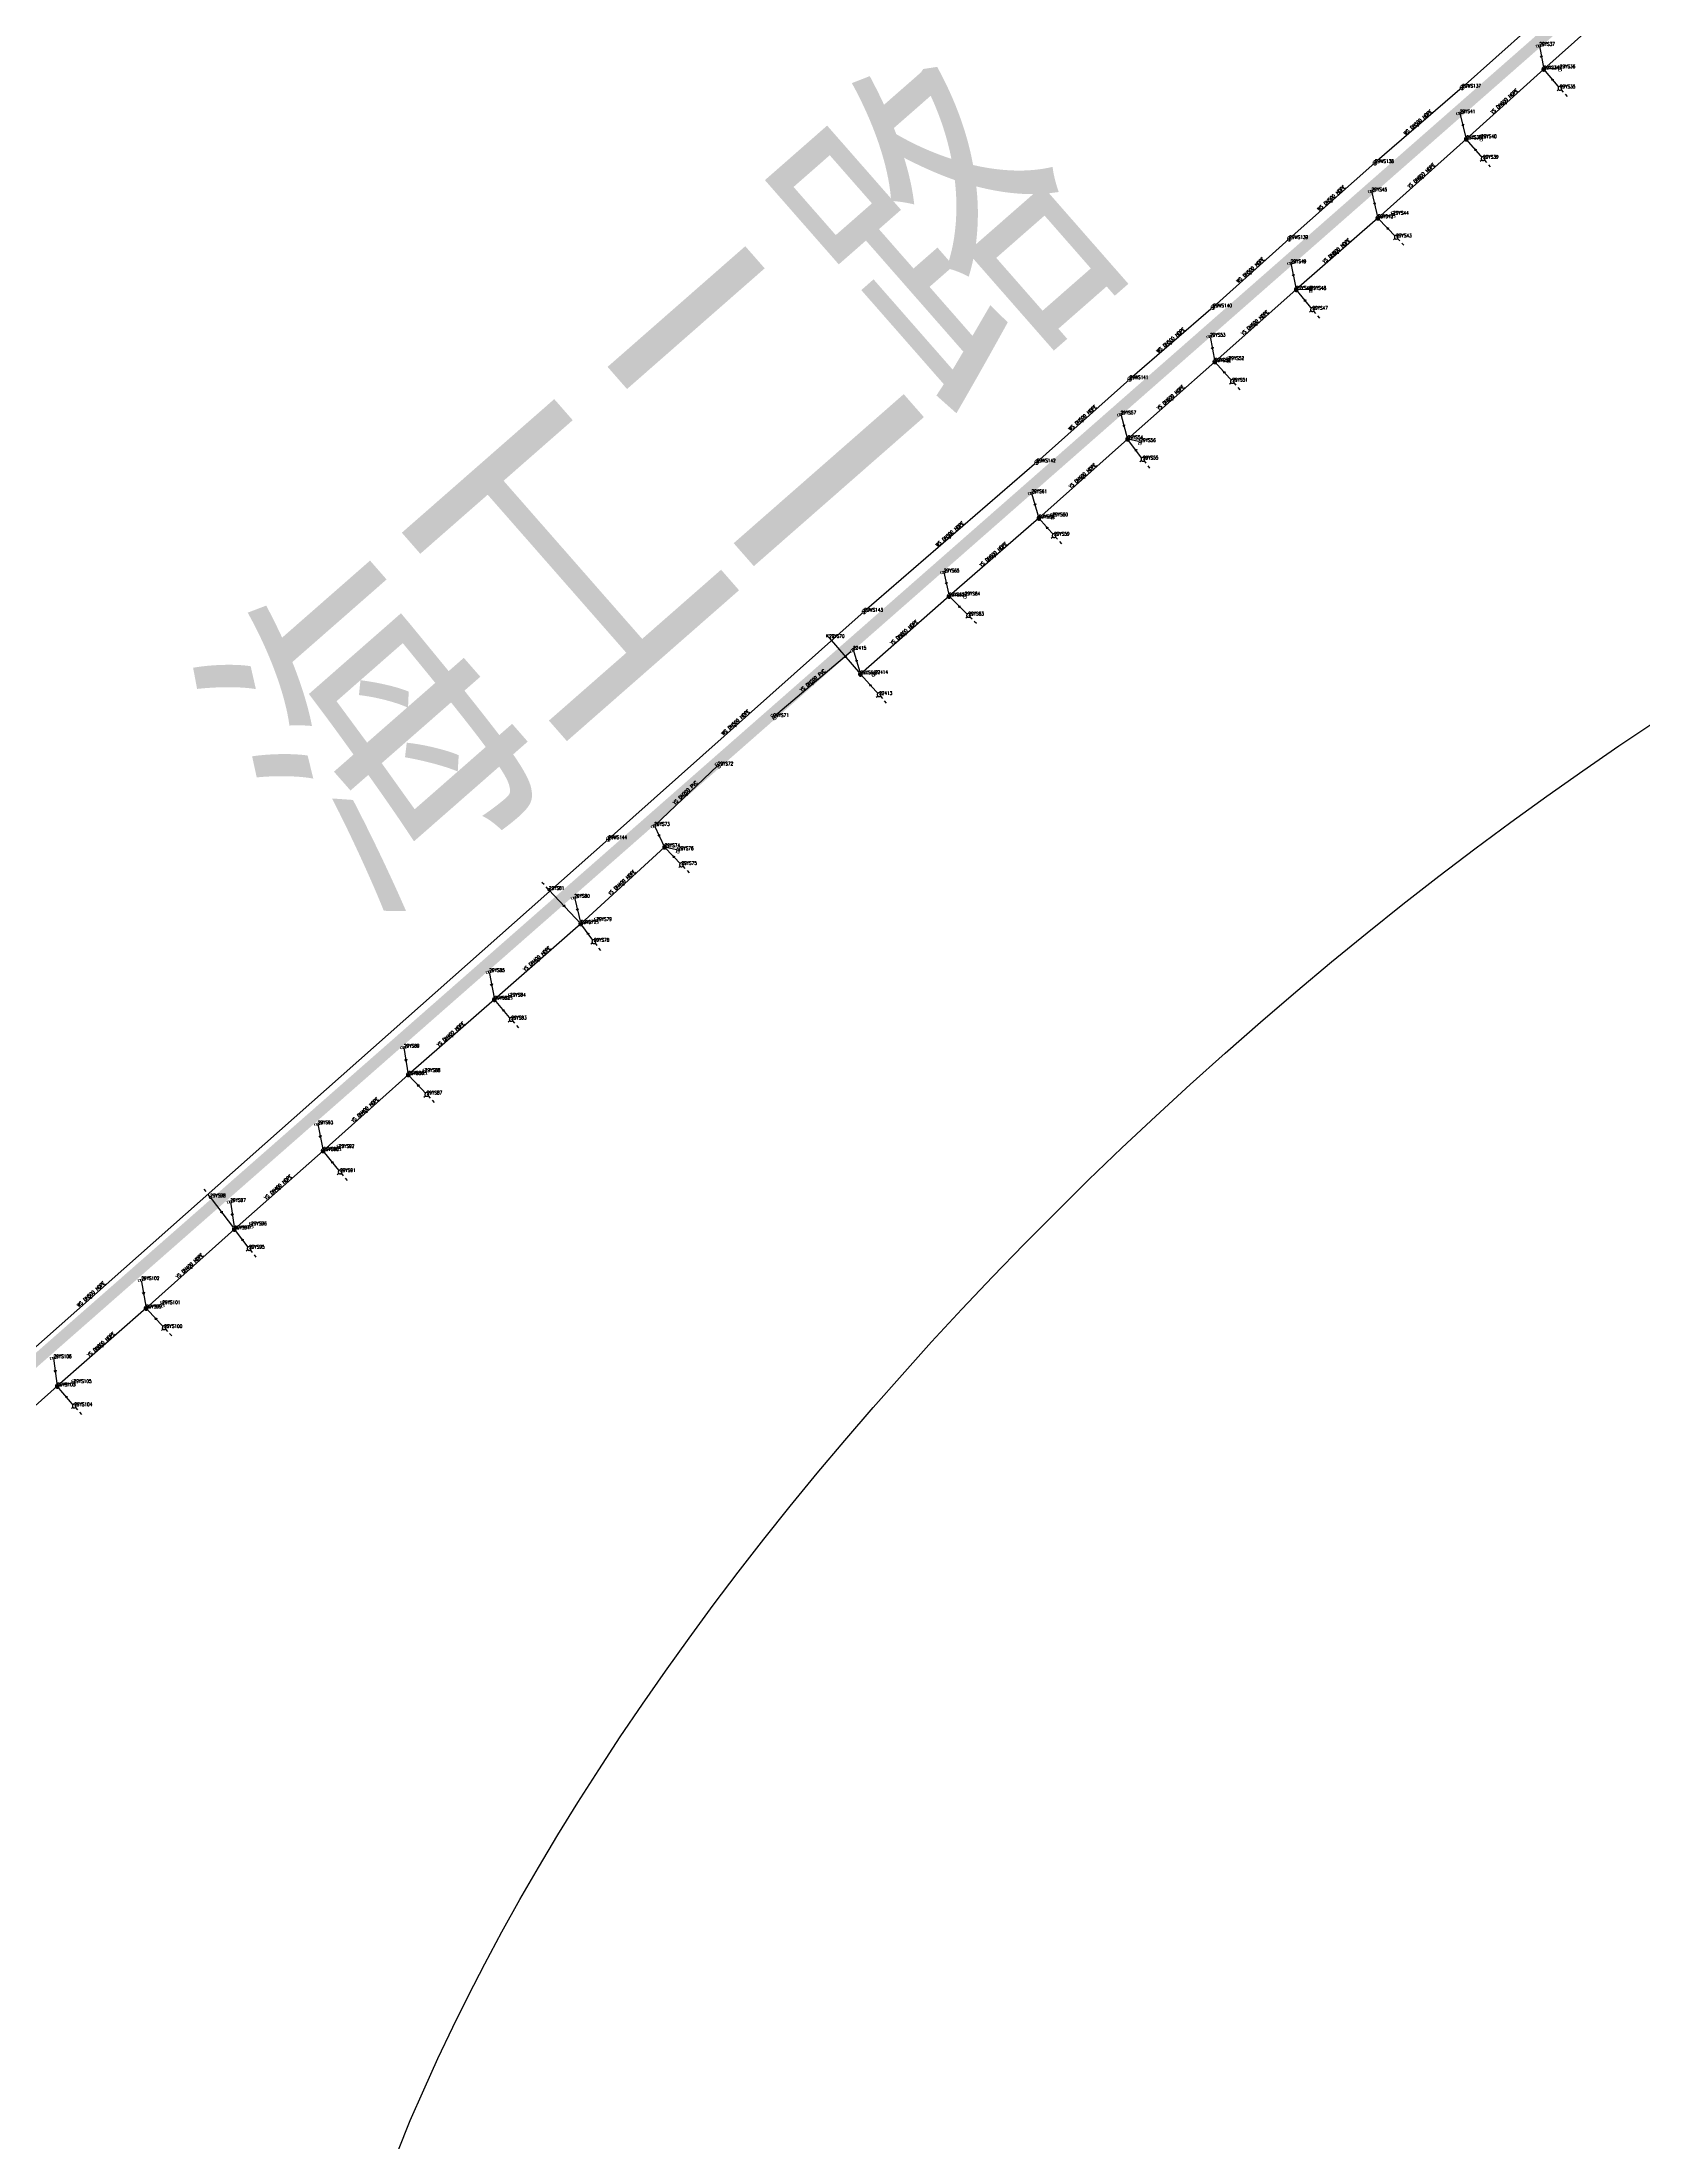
# Model space of a CAD drawing. Extents: x 78813 to 99477, y 2421021 to 2448125.
# Drawn here: x 81500 to 81921, y 2431830 to 2432381 of the extents above; entities that cross this region are included whole.
import ezdxf
from ezdxf.enums import TextEntityAlignment as Align

# ---------------------------------------------------------------- set-up
doc = ezdxf.new("R2010")
doc.units = 0
doc.set_wipeout_variables(frame=1)
doc.layers.get('0').update_dxf_attribs({"linetype": 'CONTINUOUS'})
for name, color, linetype in [('DX_WS', 16, 'CONTINUOUS'), ('DX_YS', 42, 'CONTINUOUS'), ('道路', 5, 'CONTINUOUS')]:
    doc.layers.add(name, color=color, linetype=linetype)
for name, color, linetype, true_color in [('WSLINE', 7, 'CONTINUOUS', 0x7f0000), ('YSANNEXE', 7, 'CONTINUOUS', 0xcc9900), ('YSLINE', 7, 'CONTINUOUS', 0xcc9900)]:
    doc.layers.add(name, color=color, linetype=linetype, true_color=true_color)
doc.layers.add('道路名称', color=7, linetype='CONTINUOUS', lineweight=0)
doc.styles.add('CcNameZT', font='txt.SHX', dxfattribs={"width": 0.8, "bigfont": 'HZTXT.SHX'})
doc.styles.get("Standard").update_dxf_attribs({"font": 'txt.shx', "bigfont": 'hztxt.shx'})
doc.styles.add('宋体0.7', font='', dxfattribs={"width": 0.7})
doc.styles.get('宋体0.7').set_extended_font_data('SimSun')

# ---------------------------------------------------------------- blocks, each defined once
blk = doc.blocks.new('PS污水井')
blk.add_lwpolyline([(1, 0), (1, 0.1), (1, 0.1), (1, 0.2), (1, 0.3), (0.9, 0.3), (0.9, 0.4), (0.9, 0.5), (0.8, 0.5), (0.8, 0.6), (0.8, 0.6), (0.7, 0.7), (0.7, 0.7), (0.6, 0.8), (0.6, 0.8), (0.5, 0.9), (0.4, 0.9), (0.4, 0.9), (0.3, 1), (0.2, 1), (0.2, 1), (0.1, 1), (0, 1), (0, 1), (-0.1, 1), (-0.2, 1), (-0.2, 1), (-0.3, 1), (-0.4, 0.9), (-0.4, 0.9), (-0.5, 0.9), (-0.6, 0.8), (-0.6, 0.8), (-0.7, 0.7), (-0.7, 0.7), (-0.8, 0.6), (-0.8, 0.6), (-0.8, 0.5), (-0.9, 0.5), (-0.9, 0.4), (-0.9, 0.3), (-1, 0.3), (-1, 0.2), (-1, 0.1), (-1, 0.1), (-1, 0), (-1, -0.1), (-1, -0.1), (-1, -0.2), (-1, -0.3), (-0.9, -0.3), (-0.9, -0.4), (-0.9, -0.5), (-0.8, -0.5), (-0.8, -0.6), (-0.8, -0.6), (-0.7, -0.7), (-0.7, -0.7), (-0.6, -0.8), (-0.6, -0.8), (-0.5, -0.9), (-0.4, -0.9), (-0.4, -0.9), (-0.3, -1), (-0.2, -1), (-0.2, -1), (-0.1, -1), (0, -1), (0, -1), (0.1, -1), (0.2, -1), (0.2, -1), (0.3, -1), (0.4, -0.9), (0.4, -0.9), (0.5, -0.9), (0.6, -0.8), (0.6, -0.8), (0.7, -0.7), (0.7, -0.7), (0.8, -0.6), (0.8, -0.6), (0.8, -0.5), (0.9, -0.5), (0.9, -0.4), (0.9, -0.3), (1, -0.3), (1, -0.2), (1, -0.1), (1, 0)], close=True)
blk.add_wipeout([(1, 0), (1, 0.1), (1, 0.1), (1, 0.2), (1, 0.3), (0.9, 0.3), (0.9, 0.4), (0.9, 0.5), (0.8, 0.5), (0.8, 0.6), (0.8, 0.6), (0.7, 0.7), (0.7, 0.7), (0.6, 0.8), (0.6, 0.8), (0.5, 0.9), (0.4, 0.9), (0.4, 0.9), (0.3, 1), (0.2, 1), (0.2, 1), (0.1, 1), (0, 1), (0, 1), (-0.1, 1), (-0.2, 1), (-0.2, 1), (-0.3, 1), (-0.4, 0.9), (-0.4, 0.9), (-0.5, 0.9), (-0.6, 0.8), (-0.6, 0.8), (-0.7, 0.7), (-0.7, 0.7), (-0.8, 0.6), (-0.8, 0.6), (-0.8, 0.5), (-0.9, 0.5), (-0.9, 0.4), (-0.9, 0.3), (-1, 0.3), (-1, 0.2), (-1, 0.1), (-1, 0.1), (-1, 0), (-1, -0.1), (-1, -0.1), (-1, -0.2), (-1, -0.3), (-0.9, -0.3), (-0.9, -0.4), (-0.9, -0.5), (-0.8, -0.5), (-0.8, -0.6), (-0.8, -0.6), (-0.7, -0.7), (-0.7, -0.7), (-0.6, -0.8), (-0.6, -0.8), (-0.5, -0.9), (-0.4, -0.9), (-0.4, -0.9), (-0.3, -1), (-0.2, -1), (-0.2, -1), (-0.1, -1), (0, -1), (0, -1), (0.1, -1), (0.2, -1), (0.2, -1), (0.3, -1), (0.4, -0.9), (0.4, -0.9), (0.5, -0.9), (0.6, -0.8), (0.6, -0.8), (0.7, -0.7), (0.7, -0.7), (0.8, -0.6), (0.8, -0.6), (0.8, -0.5), (0.9, -0.5), (0.9, -0.4), (0.9, -0.3), (1, -0.3), (1, -0.2), (1, -0.1)])
for p, q in [((-1, 0), (0, 0)), ((0, 1), (0, 0)), ((0, 0), (0, -1)), ((0, 0), (1, 0))]:
    blk.add_line(p, q)
blk = doc.blocks.new('LX')
for p, q in [((-0.866, 0.5), (0, 0)), ((0, 0), (-0.866, -0.5))]:
    blk.add_line(p, q)
blk = doc.blocks.new('PS出水口')
for points in [[(0, 0), (2, 0)], [(1.1, -0.9), (2, 0), (1.1, 0.9)]]:
    blk.add_lwpolyline(points)
blk = doc.blocks.new('PS雨水井')
blk.add_lwpolyline([(1, 0), (1, 0.1), (1, 0.1), (1, 0.2), (1, 0.3), (0.9, 0.3), (0.9, 0.4), (0.9, 0.5), (0.8, 0.5), (0.8, 0.6), (0.8, 0.6), (0.7, 0.7), (0.7, 0.7), (0.6, 0.8), (0.6, 0.8), (0.5, 0.9), (0.4, 0.9), (0.4, 0.9), (0.3, 1), (0.2, 1), (0.2, 1), (0.1, 1), (0, 1), (0, 1), (-0.1, 1), (-0.2, 1), (-0.2, 1), (-0.3, 1), (-0.4, 0.9), (-0.4, 0.9), (-0.5, 0.9), (-0.6, 0.8), (-0.6, 0.8), (-0.7, 0.7), (-0.7, 0.7), (-0.8, 0.6), (-0.8, 0.6), (-0.8, 0.5), (-0.9, 0.5), (-0.9, 0.4), (-0.9, 0.3), (-1, 0.3), (-1, 0.2), (-1, 0.1), (-1, 0.1), (-1, 0), (-1, -0.1), (-1, -0.1), (-1, -0.2), (-1, -0.3), (-0.9, -0.3), (-0.9, -0.4), (-0.9, -0.5), (-0.8, -0.5), (-0.8, -0.6), (-0.8, -0.6), (-0.7, -0.7), (-0.7, -0.7), (-0.6, -0.8), (-0.6, -0.8), (-0.5, -0.9), (-0.4, -0.9), (-0.4, -0.9), (-0.3, -1), (-0.2, -1), (-0.2, -1), (-0.1, -1), (0, -1), (0, -1), (0.1, -1), (0.2, -1), (0.2, -1), (0.3, -1), (0.4, -0.9), (0.4, -0.9), (0.5, -0.9), (0.6, -0.8), (0.6, -0.8), (0.7, -0.7), (0.7, -0.7), (0.8, -0.6), (0.8, -0.6), (0.8, -0.5), (0.9, -0.5), (0.9, -0.4), (0.9, -0.3), (1, -0.3), (1, -0.2), (1, -0.1), (1, 0)], close=True)
blk.add_wipeout([(1, 0), (1, 0.1), (1, 0.1), (1, 0.2), (1, 0.3), (0.9, 0.3), (0.9, 0.4), (0.9, 0.5), (0.8, 0.5), (0.8, 0.6), (0.8, 0.6), (0.7, 0.7), (0.7, 0.7), (0.6, 0.8), (0.6, 0.8), (0.5, 0.9), (0.4, 0.9), (0.4, 0.9), (0.3, 1), (0.2, 1), (0.2, 1), (0.1, 1), (0, 1), (0, 1), (-0.1, 1), (-0.2, 1), (-0.2, 1), (-0.3, 1), (-0.4, 0.9), (-0.4, 0.9), (-0.5, 0.9), (-0.6, 0.8), (-0.6, 0.8), (-0.7, 0.7), (-0.7, 0.7), (-0.8, 0.6), (-0.8, 0.6), (-0.8, 0.5), (-0.9, 0.5), (-0.9, 0.4), (-0.9, 0.3), (-1, 0.3), (-1, 0.2), (-1, 0.1), (-1, 0.1), (-1, 0), (-1, -0.1), (-1, -0.1), (-1, -0.2), (-1, -0.3), (-0.9, -0.3), (-0.9, -0.4), (-0.9, -0.5), (-0.8, -0.5), (-0.8, -0.6), (-0.8, -0.6), (-0.7, -0.7), (-0.7, -0.7), (-0.6, -0.8), (-0.6, -0.8), (-0.5, -0.9), (-0.4, -0.9), (-0.4, -0.9), (-0.3, -1), (-0.2, -1), (-0.2, -1), (-0.1, -1), (0, -1), (0, -1), (0.1, -1), (0.2, -1), (0.2, -1), (0.3, -1), (0.4, -0.9), (0.4, -0.9), (0.5, -0.9), (0.6, -0.8), (0.6, -0.8), (0.7, -0.7), (0.7, -0.7), (0.8, -0.6), (0.8, -0.6), (0.8, -0.5), (0.9, -0.5), (0.9, -0.4), (0.9, -0.3), (1, -0.3), (1, -0.2), (1, -0.1)])
for p, q in [((-1, 0), (0, 0)), ((-0.9, 0.5), (0, 0.5)), ((0, 1), (0, 0)), ((0, 0.5), (0.9, 0.5)), ((0, 0), (0, -1)), ((0, 0), (1, 0)), ((-0.9, -0.5), (0, -0.5)), ((0, -0.5), (0.9, -0.5))]:
    blk.add_line(p, q)
blk = doc.blocks.new('PS预留口')
blk.add_lwpolyline([(4.2, 0), (5.8, 0)])
blk.add_wipeout([(1, 0), (1, 0.1), (1, 0.1), (1, 0.2), (1, 0.3), (0.9, 0.3), (0.9, 0.4), (0.9, 0.5), (0.8, 0.5), (0.8, 0.6), (0.8, 0.6), (0.7, 0.7), (0.7, 0.7), (0.6, 0.8), (0.6, 0.8), (0.5, 0.9), (0.4, 0.9), (0.4, 0.9), (0.3, 1), (0.2, 1), (0.2, 1), (0.1, 1), (0, 1), (0, 1), (-0.1, 1), (-0.2, 1), (-0.2, 1), (-0.3, 1), (-0.4, 0.9), (-0.4, 0.9), (-0.5, 0.9), (-0.6, 0.8), (-0.6, 0.8), (-0.7, 0.7), (-0.7, 0.7), (-0.8, 0.6), (-0.8, 0.6), (-0.8, 0.5), (-0.9, 0.5), (-0.9, 0.4), (-0.9, 0.3), (-1, 0.3), (-1, 0.2), (-1, 0.1), (-1, 0.1), (-1, 0), (-1, -0.1), (-1, -0.1), (-1, -0.2), (-1, -0.3), (-0.9, -0.3), (-0.9, -0.4), (-0.9, -0.5), (-0.8, -0.5), (-0.8, -0.6), (-0.8, -0.6), (-0.7, -0.7), (-0.7, -0.7), (-0.6, -0.8), (-0.6, -0.8), (-0.5, -0.9), (-0.4, -0.9), (-0.4, -0.9), (-0.3, -1), (-0.2, -1), (-0.2, -1), (-0.1, -1), (0, -1), (0, -1), (0.1, -1), (0.2, -1), (0.2, -1), (0.3, -1), (0.4, -0.9), (0.4, -0.9), (0.5, -0.9), (0.6, -0.8), (0.6, -0.8), (0.7, -0.7), (0.7, -0.7), (0.8, -0.6), (0.8, -0.6), (0.8, -0.5), (0.9, -0.5), (0.9, -0.4), (0.9, -0.3), (1, -0.3), (1, -0.2), (1, -0.1)])
blk.add_line((1, 0), (2.6, 0))
blk.add_lwpolyline([(1, 0), (1, 0.1), (1, 0.1), (1, 0.2), (1, 0.3), (0.9, 0.3), (0.9, 0.4), (0.9, 0.5), (0.8, 0.5), (0.8, 0.6), (0.8, 0.6), (0.7, 0.7), (0.7, 0.7), (0.6, 0.8), (0.6, 0.8), (0.5, 0.9), (0.4, 0.9), (0.4, 0.9), (0.3, 1), (0.2, 1), (0.2, 1), (0.1, 1), (0, 1), (0, 1), (-0.1, 1), (-0.2, 1), (-0.2, 1), (-0.3, 1), (-0.4, 0.9), (-0.4, 0.9), (-0.5, 0.9), (-0.6, 0.8), (-0.6, 0.8), (-0.7, 0.7), (-0.7, 0.7), (-0.8, 0.6), (-0.8, 0.6), (-0.8, 0.5), (-0.9, 0.5), (-0.9, 0.4), (-0.9, 0.3), (-1, 0.3), (-1, 0.2), (-1, 0.1), (-1, 0.1), (-1, 0), (-1, -0.1), (-1, -0.1), (-1, -0.2), (-1, -0.3), (-0.9, -0.3), (-0.9, -0.4), (-0.9, -0.5), (-0.8, -0.5), (-0.8, -0.6), (-0.8, -0.6), (-0.7, -0.7), (-0.7, -0.7), (-0.6, -0.8), (-0.6, -0.8), (-0.5, -0.9), (-0.4, -0.9), (-0.4, -0.9), (-0.3, -1), (-0.2, -1), (-0.2, -1), (-0.1, -1), (0, -1), (0, -1), (0.1, -1), (0.2, -1), (0.2, -1), (0.3, -1), (0.4, -0.9), (0.4, -0.9), (0.5, -0.9), (0.6, -0.8), (0.6, -0.8), (0.7, -0.7), (0.7, -0.7), (0.8, -0.6), (0.8, -0.6), (0.8, -0.5), (0.9, -0.5), (0.9, -0.4), (0.9, -0.3), (1, -0.3), (1, -0.2), (1, -0.1), (1, 0)], close=True)
for points in [[(0, 1), (0, 2)], [(0, -2), (0, -1)]]:
    blk.add_lwpolyline(points)
blk = doc.blocks.new('PS雨篦')
blk.add_lwpolyline([(-1.5, 0.5), (0, 0.5), (1.5, 0.5), (1.5, -0.5), (0, -0.5), (-1.5, -0.5)], close=True)
blk.add_wipeout([(-1.5, 0.5), (0, 0.5), (1.5, 0.5), (1.5, -0.5), (0, -0.5), (-1.5, -0.5)])
for p, q in [((-0.5, -0.5), (-0.5, 0.5)), ((0.5, -0.5), (0.5, 0.5))]:
    blk.add_line(p, q)
blk = doc.blocks.new('PS非普查')
blk.add_lwpolyline([(3.7, 0), (5.3, 0)])
blk.add_wipeout([(0.5, 0), (0.5, 0), (0.5, 0.1), (0.5, 0.1), (0.5, 0.1), (0.5, 0.2), (0.5, 0.2), (0.4, 0.2), (0.4, 0.3), (0.4, 0.3), (0.4, 0.3), (0.4, 0.3), (0.3, 0.4), (0.3, 0.4), (0.3, 0.4), (0.2, 0.4), (0.2, 0.4), (0.2, 0.5), (0.2, 0.5), (0.1, 0.5), (0.1, 0.5), (0.1, 0.5), (0, 0.5), (0, 0.5), (-0.1, 0.5), (-0.1, 0.5), (-0.1, 0.5), (-0.2, 0.5), (-0.2, 0.5), (-0.2, 0.4), (-0.3, 0.4), (-0.3, 0.4), (-0.3, 0.4), (-0.3, 0.4), (-0.4, 0.3), (-0.4, 0.3), (-0.4, 0.3), (-0.4, 0.3), (-0.4, 0.2), (-0.5, 0.2), (-0.5, 0.2), (-0.5, 0.1), (-0.5, 0.1), (-0.5, 0.1), (-0.5, 0), (-0.5, 0), (-0.5, 0), (-0.5, -0.1), (-0.5, -0.1), (-0.5, -0.1), (-0.5, -0.2), (-0.5, -0.2), (-0.4, -0.2), (-0.4, -0.3), (-0.4, -0.3), (-0.4, -0.3), (-0.4, -0.3), (-0.3, -0.4), (-0.3, -0.4), (-0.3, -0.4), (-0.3, -0.4), (-0.2, -0.4), (-0.2, -0.5), (-0.2, -0.5), (-0.1, -0.5), (-0.1, -0.5), (-0.1, -0.5), (0, -0.5), (0, -0.5), (0.1, -0.5), (0.1, -0.5), (0.1, -0.5), (0.2, -0.5), (0.2, -0.5), (0.2, -0.4), (0.2, -0.4), (0.3, -0.4), (0.3, -0.4), (0.3, -0.4), (0.4, -0.3), (0.4, -0.3), (0.4, -0.3), (0.4, -0.3), (0.4, -0.2), (0.5, -0.2), (0.5, -0.2), (0.5, -0.1), (0.5, -0.1), (0.5, -0.1)])
blk.add_line((0.5, 0), (2.1, 0))
blk.add_lwpolyline([(0.5, 0), (0.5, 0), (0.5, 0.1), (0.5, 0.1), (0.5, 0.1), (0.5, 0.2), (0.5, 0.2), (0.4, 0.2), (0.4, 0.3), (0.4, 0.3), (0.4, 0.3), (0.4, 0.3), (0.3, 0.4), (0.3, 0.4), (0.3, 0.4), (0.2, 0.4), (0.2, 0.4), (0.2, 0.5), (0.2, 0.5), (0.1, 0.5), (0.1, 0.5), (0.1, 0.5), (0, 0.5), (0, 0.5), (-0.1, 0.5), (-0.1, 0.5), (-0.1, 0.5), (-0.2, 0.5), (-0.2, 0.5), (-0.2, 0.4), (-0.3, 0.4), (-0.3, 0.4), (-0.3, 0.4), (-0.3, 0.4), (-0.4, 0.3), (-0.4, 0.3), (-0.4, 0.3), (-0.4, 0.3), (-0.4, 0.2), (-0.5, 0.2), (-0.5, 0.2), (-0.5, 0.1), (-0.5, 0.1), (-0.5, 0.1), (-0.5, 0), (-0.5, 0), (-0.5, 0), (-0.5, -0.1), (-0.5, -0.1), (-0.5, -0.1), (-0.5, -0.2), (-0.5, -0.2), (-0.4, -0.2), (-0.4, -0.3), (-0.4, -0.3), (-0.4, -0.3), (-0.4, -0.3), (-0.3, -0.4), (-0.3, -0.4), (-0.3, -0.4), (-0.3, -0.4), (-0.2, -0.4), (-0.2, -0.5), (-0.2, -0.5), (-0.1, -0.5), (-0.1, -0.5), (-0.1, -0.5), (0, -0.5), (0, -0.5), (0.1, -0.5), (0.1, -0.5), (0.1, -0.5), (0.2, -0.5), (0.2, -0.5), (0.2, -0.4), (0.2, -0.4), (0.3, -0.4), (0.3, -0.4), (0.3, -0.4), (0.4, -0.3), (0.4, -0.3), (0.4, -0.3), (0.4, -0.3), (0.4, -0.2), (0.5, -0.2), (0.5, -0.2), (0.5, -0.1), (0.5, -0.1), (0.5, -0.1), (0.5, 0)], close=True)
blk = doc.blocks.new('测量点')
h = blk.add_hatch(color=256)
edge = h.paths.add_edge_path()
edge.add_arc((0, 0), 0.5, 0, 360)
blk.add_circle((0, 0), 0.5)

msp = doc.modelspace()

# ---------------------------------------------------------------- linework, layer by layer
at = {"layer": 'WSLINE'}
for p, q in [((81917.57, 2432408.89), (81873.07, 2432369.21)), ((81873.07, 2432369.21), (81850.18, 2432349.42)), ((81850.18, 2432349.42), (81827.68, 2432329.47)), ((81827.68, 2432329.47), (81807.68, 2432311.53)), ((81807.68, 2432311.53), (81785.79, 2432292.67)), ((81785.79, 2432292.67), (81761.41, 2432270.84)), ((81761.41, 2432270.84), (81716.1, 2432231.64)), ((81716.1, 2432231.64), (81648.96, 2432171.94)), ((81648.96, 2432171.94), (81377.77, 2431931.48))]:
    msp.add_line(p, q, dxfattribs=at)
at = {"layer": 'YSLINE'}
for p, q in [((81915.41, 2432392.76), (81894.47, 2432373.99)), ((81893.34, 2432380.17), (81894.47, 2432373.99)), ((81898.71, 2432374.29), (81894.47, 2432373.99)), ((81898.73, 2432369.01), (81894.47, 2432373.99)), ((81872.45, 2432362.48), (81874.15, 2432355.67)), ((81878.04, 2432355.94), (81874.15, 2432355.67)), ((81878.56, 2432350.54), (81874.15, 2432355.67)), ((81849.29, 2432341.99), (81850.93, 2432334.95)), ((81854.96, 2432335.84), (81850.93, 2432334.95)), ((81855.76, 2432329.9), (81850.93, 2432334.95)), ((81828.08, 2432323.12), (81829.51, 2432316.18)), ((81833.76, 2432310.9), (81829.51, 2432316.18)), ((81833.3, 2432316.12), (81829.51, 2432316.18)), ((81806.89, 2432303.84), (81808.15, 2432297.23)), ((81811.77, 2432297.7), (81808.15, 2432297.23)), ((81812.76, 2432292.05), (81808.15, 2432297.23)), ((81783.43, 2432283.42), (81785.26, 2432276.92)), ((81789.28, 2432271.6), (81785.26, 2432276.92)), ((81788.59, 2432276.17), (81785.26, 2432276.92)), ((81760.03, 2432262.74), (81761.97, 2432256.14)), ((81765.53, 2432256.66), (81761.97, 2432256.14)), ((81761.97, 2432256.14), (81738.38, 2432235.65)), ((81765.96, 2432251.59), (81761.97, 2432256.14)), ((81737.04, 2432241.97), (81738.38, 2432235.65)), ((81742.52, 2432235.91), (81738.38, 2432235.65)), ((81743.48, 2432230.63), (81738.38, 2432235.65)), ((81706.9, 2432224.76), (81715.11, 2432215.22)), ((81692.29, 2432203.97), (81713.21, 2432221.65)), ((81713.21, 2432221.65), (81715.11, 2432215.22)), ((81718.96, 2432215.31), (81715.11, 2432215.22)), ((81720.04, 2432209.8), (81715.11, 2432215.22)), ((81677.68, 2432191.26), (81661.03, 2432175.42)), ((81661.03, 2432175.42), (81663.72, 2432169.82)), ((81668.16, 2432165.17), (81663.72, 2432169.82)), ((81667.29, 2432169.04), (81663.72, 2432169.82)), ((81633.35, 2432158.61), (81641.72, 2432149.71)), ((81640.04, 2432156.55), (81641.72, 2432149.71)), ((81641.72, 2432149.71), (81619.05, 2432129.82)), ((81645.83, 2432150.46), (81641.72, 2432149.71)), ((81645.17, 2432145), (81641.72, 2432149.71)), ((81617.72, 2432137.06), (81619.05, 2432129.82)), ((81619.05, 2432129.82), (81596.46, 2432110.06)), ((81623.2, 2432130.6), (81619.05, 2432129.82)), ((81623.47, 2432124.58), (81619.05, 2432129.82)), ((81595.32, 2432117.22), (81596.46, 2432110.06)), ((81596.46, 2432110.06), (81574.12, 2432090.12)), ((81600.81, 2432110.82), (81596.46, 2432110.06)), ((81601.29, 2432104.9), (81596.46, 2432110.06)), ((81572.69, 2432097.1), (81574.12, 2432090.12)), ((81578.24, 2432090.89), (81574.12, 2432090.12)), ((81574.12, 2432090.12), (81550.8, 2432069.52)), ((81578.57, 2432084.54), (81574.12, 2432090.12)), ((81544.47, 2432077.9), (81550.8, 2432069.52)), ((81549.75, 2432076.71), (81550.8, 2432069.52)), ((81550.8, 2432069.52), (81527.66, 2432048.77)), ((81555.23, 2432070.56), (81550.8, 2432069.52)), ((81554.69, 2432064.45), (81550.8, 2432069.52)), ((81526.38, 2432056.19), (81527.66, 2432048.77)), ((81527.66, 2432048.77), (81504.33, 2432028.31)), ((81531.9, 2432049.86), (81527.66, 2432048.77)), ((81532.39, 2432043.64), (81527.66, 2432048.77)), ((81503.35, 2432035.7), (81504.33, 2432028.31)), ((81504.33, 2432028.31), (81485.57, 2432011.65)), ((81508.59, 2432029.17), (81504.33, 2432028.31)), ((81508.78, 2432023.1), (81504.33, 2432028.31))]:
    msp.add_line(p, q, dxfattribs=at)

# ---------------------------------------------------------------- block references
at = {"layer": 'DX_WS', "yscale": 0.5, "zscale": 0.5}
for p, xscale, rotation in [((81861.63, 2432359.31), 0.5000000000874303, 40.58874806630083), ((81838.93, 2432339.44), 0.5000000000375924, 41.73466364934202), ((81817.68, 2432320.5), 0.5000000000375924, 41.73466364934202), ((81796.74, 2432302.1), 0.5000000000874303, 40.58874806630083), ((81773.6, 2432281.76), 0.5000000000375924, 41.73466364934202), ((81738.75, 2432251.24), 0.5000000000874303, 40.58874806630083), ((81682.53, 2432201.79), 0.5000000000375924, 41.73466364934202), ((81513.37, 2432051.71), 0.5000000000375924, 41.73466364934202)]:
    msp.add_blockref('LX', p, dxfattribs=dict(at, xscale=xscale, rotation=rotation))
at = {"layer": 'DX_YS', "xscale": 0.5000000000347972, "yscale": 0.5, "zscale": 0.5, "rotation": 130.7045061452154}
msp.add_blockref('PS出水口', (81706.9, 2432224.76, 1.67), dxfattribs=at)
at = {"layer": 'DX_YS', "xscale": 0.5, "yscale": 0.5, "zscale": 0.5}
for p in [(81713.21, 2432221.65, 2.38), (81718.96, 2432215.31, 2.35), (81720.04, 2432209.8, 1.55)]:
    msp.add_blockref('测量点', p, dxfattribs=at)
at = {"layer": 'YSANNEXE', "yscale": 0.5, "zscale": 0.5}
for p, xscale, rotation in [((81884.31, 2432364.83), 0.4999999999172562, 222.3076245014291), ((81862.54, 2432345.31), 0.500000000053506, 221.734666722504), ((81840.22, 2432325.56), 0.5000000000164332, 221.1617089229225), ((81818.83, 2432306.7), 0.500000000053506, 221.734666722504), ((81796.71, 2432287.08), 0.500000000053506, 221.734666722504), ((81773.62, 2432266.53), 0.500000000053506, 221.734666722504), ((81750.17, 2432245.89), 0.5000000000164332, 221.1617089229225), ((81726.74, 2432225.43), 0.5000000000164332, 221.1617089229225), ((81702.75, 2432212.81), 0.500000000136766, 40.10704567751556), ((81669.36, 2432183.34), 0.4999999999186057, 223.453540091652), ((81652.72, 2432159.76), 0.4999999999172562, 222.3076245014291), ((81630.39, 2432139.76), 0.5000000000164332, 221.1617089229225), ((81618.39, 2432133.44), 0.5000000001688113, 280.1763618147628), ((81607.75, 2432119.94), 0.5000000000164332, 221.1617089229225), ((81585.29, 2432100.09), 0.500000000053506, 221.734666722504), ((81562.46, 2432079.82), 0.500000000053506, 221.734666722504), ((81550.27, 2432073.12), 0.5000000001427429, 278.4574884310501), ((81539.23, 2432059.15), 0.500000000053506, 221.734666722504), ((81527.02, 2432052.48), 0.5000000000774995, 279.6034040225983), ((81515.99, 2432038.54), 0.5000000000164332, 221.1617089229225), ((81503.84, 2432032.01), 0.5000000001652793, 277.3115728415076)]:
    msp.add_blockref('LX', p, dxfattribs=dict(at, xscale=xscale, rotation=rotation))

# ---------------------------------------------------------------- texts
at = {"layer": 'DX_WS', "style": 'CcNameZT', "width": 0.8}
for rotation, p in [(40.865, (81861.46, 2432359.5, -0.47)), (41.5503, (81838.76, 2432339.63, -0.38)), (41.8927, (81817.51, 2432320.69, -0.26)), (40.745, (81796.57, 2432302.29, -0.41)), (41.8478, (81773.44, 2432281.94, -0.28)), (40.8576, (81738.59, 2432251.43, -0.38)), (41.6458, (81682.36, 2432201.98, -0.08)), (41.5633, (81513.2, 2432051.9, 0.58))]:
    msp.add_text(' WS DN500 HDPE', height=0.9, rotation=rotation, dxfattribs=at).set_placement(p, align=Align.CENTER)
at = {"layer": 'DX_YS', "style": 'CcNameZT', "width": 0.8}
for s, rotation, p in [(' YS DN600 HDPE', 42.0278, (81884.14, 2432365.01, 0.46)), (' YS DN600 HDPE', 41.7413, (81862.37, 2432345.5, 0.46)), (' YS DN600 HDPE', 41.2423, (81840.06, 2432325.75, 0.32)), (' YS DN600 HDPE', 41.5722, (81818.67, 2432306.89, 0.39)), (' YS DN600 HDPE', 41.5785, (81796.54, 2432287.26, 0.22)), (' YS DN600 HDPE', 41.7382, (81773.45, 2432266.72, 0.2)), (' YS DN600 HDPE', 40.9833, (81750.01, 2432246.08, 0.12)), (' YS DN600 HDPE', 41.2704, (81726.58, 2432225.62, 0.26)), (' YS DN200 PVC', 40.2185, (81702.59, 2432213, 2.58)), (' YS DN200 PVC', 43.5688, (81669.18, 2432183.52, 2.56)), (' YS DN400 HDPE', 42.441, (81652.55, 2432159.95, 1.3)), (' YS DN400 HDPE', 41.2542, (81630.22, 2432139.95, 1.24)), (' YS DN400 HDPE', 41.1778, (81607.59, 2432120.13, 1.1)), (' YS DN400 HDPE', 41.7484, (81585.12, 2432100.27, 1.05)), (' YS DN400 HDPE', 41.4491, (81562.29, 2432080.01, 0.88)), (' YS DN400 HDPE', 41.888, (81539.06, 2432059.33, 0.83)), (' YS DN600 HDPE', 41.2497, (81515.83, 2432038.73, 0.73))]:
    msp.add_text(s, height=0.9, rotation=rotation, dxfattribs=at).set_placement(p, align=Align.CENTER)

# ---------------------------------------------------------------- next in the draw order: block references
at = {"layer": 'DX_WS', "xscale": 0.5, "yscale": 0.5, "zscale": 0.5}
for p in [(81873.07, 2432369.21, -0.62), (81850.18, 2432349.42, -0.47), (81827.68, 2432329.47, -0.38), (81807.68, 2432311.53, -0.26), (81785.79, 2432292.67, -0.41), (81761.41, 2432270.84, -0.28), (81716.1, 2432231.64, -0.38), (81648.96, 2432171.94, -0.08)]:
    msp.add_blockref('PS污水井', p, dxfattribs=at)
at = {"layer": 'DX_YS'}
for name, p, xscale, yscale, zscale, rotation in [('PS雨篦', (81893.34, 2432380.17, 3.18), 0.5000000000005513, 0.5000000000005513, 0.5000000000005513, 190.3146254382528), ('PS雨篦', (81898.71, 2432374.29, 3.15), 0.5000000001105855, 0.5, 0.5, 94.05778605809432), ('PS预留口', (81898.73, 2432369.01, 2.79), 0.5000000000377071, 0.5, 0.5, 310.605088939049), ('PS预留口', (81878.56, 2432350.54, 2.61), 0.4999999999413559, 0.5, 0.5, 310.6765437248522), ('PS预留口', (81855.76, 2432329.9, 2.45), 0.4999999998858781, 0.5, 0.5, 313.7712623462766), ('PS预留口', (81833.76, 2432310.9, 2.43), 0.4999999998669213, 0.5, 0.5, 308.7443386313228), ('PS预留口', (81812.76, 2432292.05, 2.22), 0.5000000000487572, 0.5, 0.5, 311.7186731378245), ('PS预留口', (81789.28, 2432271.6, 2.3), 0.499999999860499, 0.5, 0.5, 307.026180347902), ('PS预留口', (81765.96, 2432251.59, 2.44), 0.4999999999134112, 0.5, 0.5, 311.2028407635274), ('PS雨篦', (81737.04, 2432241.97, 2.61), 0.5000000000102277, 0.5, 0.5, 191.9456769231805), ('PS雨篦', (81742.52, 2432235.91, 2.38), 0.5000000001996255, 0.5, 0.5, 93.67626977109339), ('PS预留口', (81743.48, 2432230.63, 2.08), 0.4999999998515309, 0.5, 0.5, 315.5377867209218), ('PS预留口', (81720.04, 2432209.8, 1.55), 0.5000000000431609, 0.5, 0.5, 310.1664812070808), ('PS雨篦', (81692.29, 2432203.97, 2.58), 0.5000000000868345, 0.5, 0.5, 310.2185479870288), ('PS雨篦', (81677.68, 2432191.26, 2.56), 0.5000000001436901, 0.5, 0.5, 133.5687847233796), ('PS雨篦', (81661.03, 2432175.42, 2.48), 0.4999999999691853, 0.5, 0.5, 205.6656234073027), ('PS预留口', (81668.16, 2432165.17, 1.77), 0.5000000000527077, 0.5, 0.5, 313.6712935844772), ('PS非普查', (81633.35, 2432158.61, 1.95), 0.5000000001034843, 0.5, 0.5, 133.2564654471659), ('PS预留口', (81645.17, 2432145, 2.4), 0.4999999999322762, 0.5, 0.5, 306.2337839565121), ('PS雨篦', (81617.72, 2432137.06, 2.72), 0.5000000000173835, 0.5, 0.5, 190.4149019367008), ('PS雨篦', (81623.2, 2432130.6, 2.62), 0.5000000001763484, 0.5, 0.5, 100.6954741535593), ('PS预留口', (81623.47, 2432124.58, 2.32), 0.4999999999025238, 0.5, 0.5, 310.1406240608247), ('PS雨篦', (81595.32, 2432117.22, 2.86), 0.4999999999801167, 0.5, 0.5, 189.0375318783671), ('PS雨篦', (81600.81, 2432110.82, 2.79), 0.5000000000646035, 0.5, 0.5, 100.012488085142), ('PS预留口', (81601.29, 2432104.9, 2.54), 0.5000000000353971, 0.5, 0.5, 313.1246591714535), ('PS雨篦', (81572.69, 2432097.1, 2.89), 0.4999999999736236, 0.5, 0.5, 191.5323687657881), ('PS雨篦', (81578.24, 2432090.89, 2.85), 0.4999999997739388, 0.5, 0.5, 100.591964402739), ('PS预留口', (81578.57, 2432084.54, 2.58), 0.5000000000406211, 0.5, 0.5, 308.646016540911), ('PS非普查', (81544.47, 2432077.9, 1.84), 0.5000000000998744, 0.5, 0.5, 127.0806232185279), ('PS雨篦', (81549.75, 2432076.71, 2.79), 0.4999999999954087, 0.5, 0.5, 188.2862516416302), ('PS雨篦', (81555.23, 2432070.56, 2.62), 0.4999999999600195, 0.5, 0.5, 103.1201265743737), ('PS预留口', (81554.69, 2432064.45, 2.43), 0.4999999999129988, 0.5, 0.5, 307.4844741683609), ('PS雨篦', (81526.38, 2432056.19, 2.92), 0.5000000000443621, 0.5, 0.5, 189.7888723603594), ('PS雨篦', (81531.9, 2432049.86, 2.83), 0.5000000001562577, 0.5, 0.5, 104.3885452240634), ('PS预留口', (81532.39, 2432043.64, 2.44), 0.5000000001324643, 0.5, 0.5, 312.6411381524478), ('PS雨篦', (81503.35, 2432035.7, 2.99), 0.5000000000014881, 0.5, 0.5, 187.480424571419), ('PS雨篦', (81508.59, 2432029.17, 2.91), 0.5000000000859877, 0.5, 0.5, 101.459623809758), ('PS预留口', (81508.78, 2432023.1, 2.8), 0.4999999998787928, 0.5, 0.5, 310.5078816513977)]:
    msp.add_blockref(name, p, dxfattribs=dict(at, xscale=xscale, yscale=yscale, zscale=zscale, rotation=rotation))
at = {"layer": 'DX_YS', "xscale": 0.5, "yscale": 0.5, "zscale": 0.5}
for p in [(81619.05, 2432129.82, 1.1), (81596.46, 2432110.06, 1.05), (81574.12, 2432090.12, 0.88), (81550.8, 2432069.52, 0.83), (81527.66, 2432048.77, 0.73), (81504.33, 2432028.31, 0.62)]:
    msp.add_blockref('PS雨水井', p, dxfattribs=at)

# ---------------------------------------------------------------- next in the draw order: linework, layer by layer
at = {"layer": 'YSLINE'}
for p, q in [((81894.47, 2432373.99), (81874.15, 2432355.67)), ((81874.15, 2432355.67), (81850.93, 2432334.95)), ((81850.93, 2432334.95), (81829.51, 2432316.18)), ((81829.51, 2432316.18), (81808.15, 2432297.23)), ((81808.15, 2432297.23), (81785.26, 2432276.92)), ((81785.26, 2432276.92), (81761.97, 2432256.14)), ((81738.38, 2432235.65), (81715.11, 2432215.22)), ((81663.72, 2432169.82), (81641.72, 2432149.71))]:
    msp.add_line(p, q, dxfattribs=at)

# ---------------------------------------------------------------- next in the draw order: block references
at = {"layer": 'DX_YS', "xscale": 0.5000000001037431, "yscale": 0.5, "zscale": 0.5, "rotation": 77.71061668576417}
msp.add_blockref('PS雨篦', (81667.29, 2432169.04, 2.47), dxfattribs=at)
at = {"layer": 'YSANNEXE', "yscale": 0.5, "zscale": 0.5}
for p, xscale, rotation in [((81621.26, 2432127.2), 0.5000000000899036, 130.061419485076), ((81595.89, 2432113.64), 0.4999999997878543, 279.0304462330674), ((81598.63, 2432110.44), 0.5000000000255521, 190.2219879969981), ((81598.87, 2432107.48), 0.4999999998945014, 132.9262084811088), ((81573.4, 2432093.61), 0.5000000001149919, 281.3222774069453), ((81576.34, 2432087.33), 0.5000000001294027, 128.9155038915376), ((81547.63, 2432073.71), 0.5000000000067973, 307.1053781904394), ((81553.01, 2432070.04), 0.4999999999550742, 193.0867769333599), ((81552.74, 2432066.99), 0.5000000000862933, 127.7695883071966), ((81529.78, 2432049.32), 0.4999999999692993, 194.2326925326172), ((81530.02, 2432046.21), 0.4999999998945014, 132.9262084811088), ((81506.55, 2432025.7), 0.5000000000684955, 130.6343772826352), ((81506.46, 2432028.74), 0.4999999999865045, 191.3679035668115)]:
    msp.add_blockref('LX', p, dxfattribs=dict(at, xscale=xscale, rotation=rotation))

# ---------------------------------------------------------------- next in the draw order: texts
at = {"layer": 'DX_WS', "style": 'CcNameZT', "width": 0.8}
for s, p in [('29WS137', (81873.07, 2432369.21, -0.62)), ('29WS138', (81850.18, 2432349.42, -0.47)), ('29WS139', (81827.68, 2432329.47, -0.38)), ('29WS140', (81807.68, 2432311.53, -0.26)), ('29WS141', (81785.79, 2432292.67, -0.41)), ('29WS142', (81761.41, 2432270.84, -0.28)), ('29WS143', (81716.1, 2432231.64, -0.38)), ('29WS144', (81648.96, 2432171.94, -0.08))]:
    msp.add_text(s, height=0.9, dxfattribs=at).set_placement(p)
at = {"layer": 'DX_YS', "width": 0.8}
for s, p in [('29YS37', (81893.34, 2432380.17, 3.18)), ('29YS36', (81898.71, 2432374.29, 3.15)), ('29YS35', (81898.73, 2432369.01, 2.79)), ('29YS39', (81878.56, 2432350.54, 2.61)), ('29YS43', (81855.76, 2432329.9, 2.45)), ('29YS47', (81833.76, 2432310.9, 2.43)), ('29YS51', (81812.76, 2432292.05, 2.22)), ('29YS55', (81789.28, 2432271.6, 2.3)), ('29YS59', (81765.96, 2432251.59, 2.44)), ('29YS65', (81737.04, 2432241.97, 2.61)), ('29YS64', (81742.52, 2432235.91, 2.38)), ('29YS63', (81743.48, 2432230.63, 2.08)), ('22413', (81720.04, 2432209.8, 1.55)), ('29YS71', (81692.29, 2432203.97, 2.58)), ('29YS72', (81677.68, 2432191.26, 2.56)), ('29YS73', (81661.03, 2432175.42, 2.48)), ('29YS78', (81645.17, 2432145, 2.4)), ('29YS85', (81617.72, 2432137.06, 2.72)), ('29YS82', (81619.05, 2432129.82, 1.1)), ('29YS84', (81623.2, 2432130.6, 2.62)), ('29YS83', (81623.47, 2432124.58, 2.32)), ('29YS89', (81595.32, 2432117.22, 2.86)), ('29YS86', (81596.46, 2432110.06, 1.05)), ('29YS88', (81600.81, 2432110.82, 2.79)), ('29YS87', (81601.29, 2432104.9, 2.54)), ('29YS93', (81572.69, 2432097.1, 2.89)), ('29YS90', (81574.12, 2432090.12, 0.88)), ('29YS92', (81578.24, 2432090.89, 2.85)), ('29YS91', (81578.57, 2432084.54, 2.58)), ('29YS98', (81544.47, 2432077.9, 1.84)), ('29YS97', (81549.75, 2432076.71, 2.79)), ('29YS94', (81550.8, 2432069.52, 0.83)), ('29YS96', (81555.23, 2432070.56, 2.62)), ('29YS95', (81554.69, 2432064.45, 2.43)), ('29YS102', (81526.38, 2432056.19, 2.92)), ('29YS99', (81527.66, 2432048.77, 0.73)), ('29YS101', (81531.9, 2432049.86, 2.83)), ('29YS100', (81532.39, 2432043.64, 2.44)), ('29YS106', (81503.35, 2432035.7, 2.99)), ('29YS103', (81504.33, 2432028.31, 0.62)), ('29YS105', (81508.59, 2432029.17, 2.91)), ('29YS104', (81508.78, 2432023.1, 2.8))]:
    msp.add_text(s, height=0.9, dxfattribs=at).set_placement(p)

# ---------------------------------------------------------------- next in the draw order: block references
at = {"layer": 'DX_YS', "xscale": 0.5, "yscale": 0.5, "zscale": 0.5}
for p in [(81894.47, 2432373.99, 0.46), (81874.15, 2432355.67, 0.46), (81850.93, 2432334.95, 0.32), (81829.51, 2432316.18, 0.39), (81808.15, 2432297.23, 0.22), (81785.26, 2432276.92, 0.2), (81761.97, 2432256.14, 0.12), (81738.38, 2432235.65, 0.26), (81715.11, 2432215.22, 0.31), (81663.72, 2432169.82, 1.3), (81641.72, 2432149.71, 1.24)]:
    msp.add_blockref('PS雨水井', p, dxfattribs=at)
at = {"layer": 'DX_YS', "yscale": 0.5, "zscale": 0.5}
for p, xscale, rotation in [((81872.45, 2432362.48, 3.03), 0.4999999999585079, 193.9946573305933), ((81878.04, 2432355.94, 2.98), 0.5000000000462074, 93.94417445937437), ((81849.29, 2432341.99, 2.87), 0.5000000000399963, 193.1134382497973), ((81854.96, 2432335.84, 2.94), 0.5000000001624992, 102.4957183195179), ((81828.08, 2432323.12, 2.78), 0.4999999999969329, 191.6871857945825), ((81833.3, 2432316.12, 2.97), 0.499999999937666, 89.13790576253459), ((81806.89, 2432303.84, 2.82), 0.5000000000233383, 190.7592210547854), ((81811.77, 2432297.7, 2.52), 0.5000000001587017, 97.40302632588676), ((81783.43, 2432283.42, 2.68), 0.5000000000592496, 195.7425881049394), ((81760.03, 2432262.74, 2.67), 0.500000000008754, 196.3881303249885), ((81713.21, 2432221.65, 2.38), 0.499999999857888, 40.16648119226884), ((81640.04, 2432156.55, 2.42), 0.4999999999885267, 193.8094595365393), ((81645.83, 2432150.46, 2.41), 0.5000000001899418, 100.4715174918404)]:
    msp.add_blockref('PS雨篦', p, dxfattribs=dict(at, xscale=xscale, rotation=rotation))

# ---------------------------------------------------------------- next in the draw order: texts
at = {"layer": 'DX_YS', "width": 0.8}
for s, p in [('29YS76', (81667.29, 2432169.04, 2.47)), ('29YS75', (81668.16, 2432165.17, 1.77))]:
    msp.add_text(s, height=0.9, dxfattribs=at).set_placement(p)

# ---------------------------------------------------------------- next in the draw order: block references
at = {"layer": 'DX_YS', "yscale": 0.5, "zscale": 0.5}
for p, xscale, rotation in [((81788.59, 2432276.17, 2.79), 0.4999999999221439, 77.21213525888012), ((81765.53, 2432256.66, 2.56), 0.5000000000046109, 98.23831806927738), ((81718.96, 2432215.31, 2.35), 0.499999999857888, 40.16648119226884)]:
    msp.add_blockref('PS雨篦', p, dxfattribs=dict(at, xscale=xscale, rotation=rotation))
at = {"layer": 'YSANNEXE', "yscale": 0.5, "zscale": 0.5}
for p, xscale, rotation in [((81893.91, 2432377.08), 0.5000000001688113, 280.1763618147628), ((81896.6, 2432371.5), 0.5000000000684955, 130.6343772826352), ((81873.3, 2432359.08), 0.4999999998195165, 284.1870663903409), ((81876.36, 2432353.1), 0.5000000000684955, 130.6343772826352), ((81850.11, 2432338.47), 0.4999999999320436, 283.0411507971408), ((81853.34, 2432332.43), 0.4999999998977985, 133.4991662763766), ((81828.8, 2432319.65), 0.5000000001858272, 281.8952352005208), ((81831.64, 2432313.54), 0.5000000001294027, 128.9155038915376), ((81807.52, 2432300.53), 0.499999999875853, 280.7493196172192), ((81810.45, 2432294.64), 0.5000000001075615, 131.780292868972), ((81784.35, 2432280.17), 0.4999999999597846, 285.9059397715981), ((81761, 2432259.44), 0.500000000107847, 286.4788975610401), ((81737.71, 2432238.81), 0.5000000001858272, 281.8952352005208), ((81740.93, 2432233.14), 0.5000000001550294, 135.7909974270936), ((81711, 2432219.99), 0.499999999885646, 130.5431219024671), ((81714.16, 2432218.44), 0.500000000107847, 286.4788975610401), ((81662.37, 2432172.62), 0.4999999999720718, 295.6462222886681), ((81665.94, 2432167.49), 0.4999999998977985, 133.4991662763766), ((81637.53, 2432154.16), 0.4999999999174108, 313.4079139450869), ((81640.88, 2432153.13), 0.4999999997792953, 283.6141085965736), ((81643.45, 2432147.35), 0.4999999998725446, 126.0507149390629)]:
    msp.add_blockref('LX', p, dxfattribs=dict(at, xscale=xscale, rotation=rotation))

# ---------------------------------------------------------------- next in the draw order: texts
at = {"layer": 'DX_YS', "width": 0.8}
for s, p in [('29YS34', (81894.47, 2432373.99, 0.46)), ('29YS41', (81872.45, 2432362.48, 3.03)), ('29YS38', (81874.15, 2432355.67, 0.46)), ('29YS40', (81878.04, 2432355.94, 2.98)), ('29YS45', (81849.29, 2432341.99, 2.87)), ('29YS42', (81850.93, 2432334.95, 0.32)), ('29YS44', (81854.96, 2432335.84, 2.94)), ('29YS49', (81828.08, 2432323.12, 2.78)), ('29YS46', (81829.51, 2432316.18, 0.39)), ('29YS48', (81833.3, 2432316.12, 2.97)), ('29YS53', (81806.89, 2432303.84, 2.82)), ('29YS50', (81808.15, 2432297.23, 0.22)), ('29YS52', (81811.77, 2432297.7, 2.52)), ('29YS57', (81783.43, 2432283.42, 2.68)), ('29YS61', (81760.03, 2432262.74, 2.67)), ('29YS62', (81738.38, 2432235.65, 0.26)), ('29YS70', (81706.9, 2432224.76, 1.67)), ('22415', (81713.21, 2432221.65, 2.38)), ('29YS74', (81663.72, 2432169.82, 1.3)), ('29YS81', (81633.35, 2432158.61, 1.95)), ('29YS80', (81640.04, 2432156.55, 2.42)), ('29YS77', (81641.72, 2432149.71, 1.24)), ('29YS79', (81645.83, 2432150.46, 2.41))]:
    msp.add_text(s, height=0.9, dxfattribs=at).set_placement(p)

# ---------------------------------------------------------------- next in the draw order: linework, layer by layer
at = {"color": 4, "linetype": 'Continuous'}
msp.add_ellipse((81955.73, 2431952.41), major_axis=(-357.49, -317.16), ratio=0.45687, dxfattribs=at)
at = {"layer": '道路', "const_width": 3, "flags": 128}
msp.add_lwpolyline([(81262.38, 2431827.55), (82623.47, 2433022.72)], dxfattribs=at)

# ---------------------------------------------------------------- next in the draw order: block references
at = {"layer": 'YSANNEXE', "yscale": 0.5, "zscale": 0.5}
for p, xscale, rotation in [((81787.27, 2432274.26), 0.4999999999621504, 127.1966305216422), ((81763.96, 2432253.86), 0.4999999998822632, 131.207335097775), ((81717.57, 2432212.51), 0.4999999999314776, 132.353250683177)]:
    msp.add_blockref('LX', p, dxfattribs=dict(at, xscale=xscale, rotation=rotation))

# ---------------------------------------------------------------- next in the draw order: texts
at = {"layer": 'DX_YS', "width": 0.8}
for s, p in [('29YS54', (81785.26, 2432276.92, 0.2)), ('29YS56', (81788.59, 2432276.17, 2.79)), ('29YS58', (81761.97, 2432256.14, 0.12)), ('29YS60', (81765.53, 2432256.66, 2.56)), ('29YS66', (81715.11, 2432215.22, 0.31)), ('22414', (81718.96, 2432215.31, 2.35))]:
    msp.add_text(s, height=0.9, dxfattribs=at).set_placement(p)
at = {"layer": '道路名称', "style": '宋体0.7', "width": 0.7}
msp.add_text('海工二路', height=70, rotation=41.237, dxfattribs=at).set_placement((81561.95, 2432177.82), align=Align.MIDDLE_LEFT)

doc.saveas('drawing.dxf')
